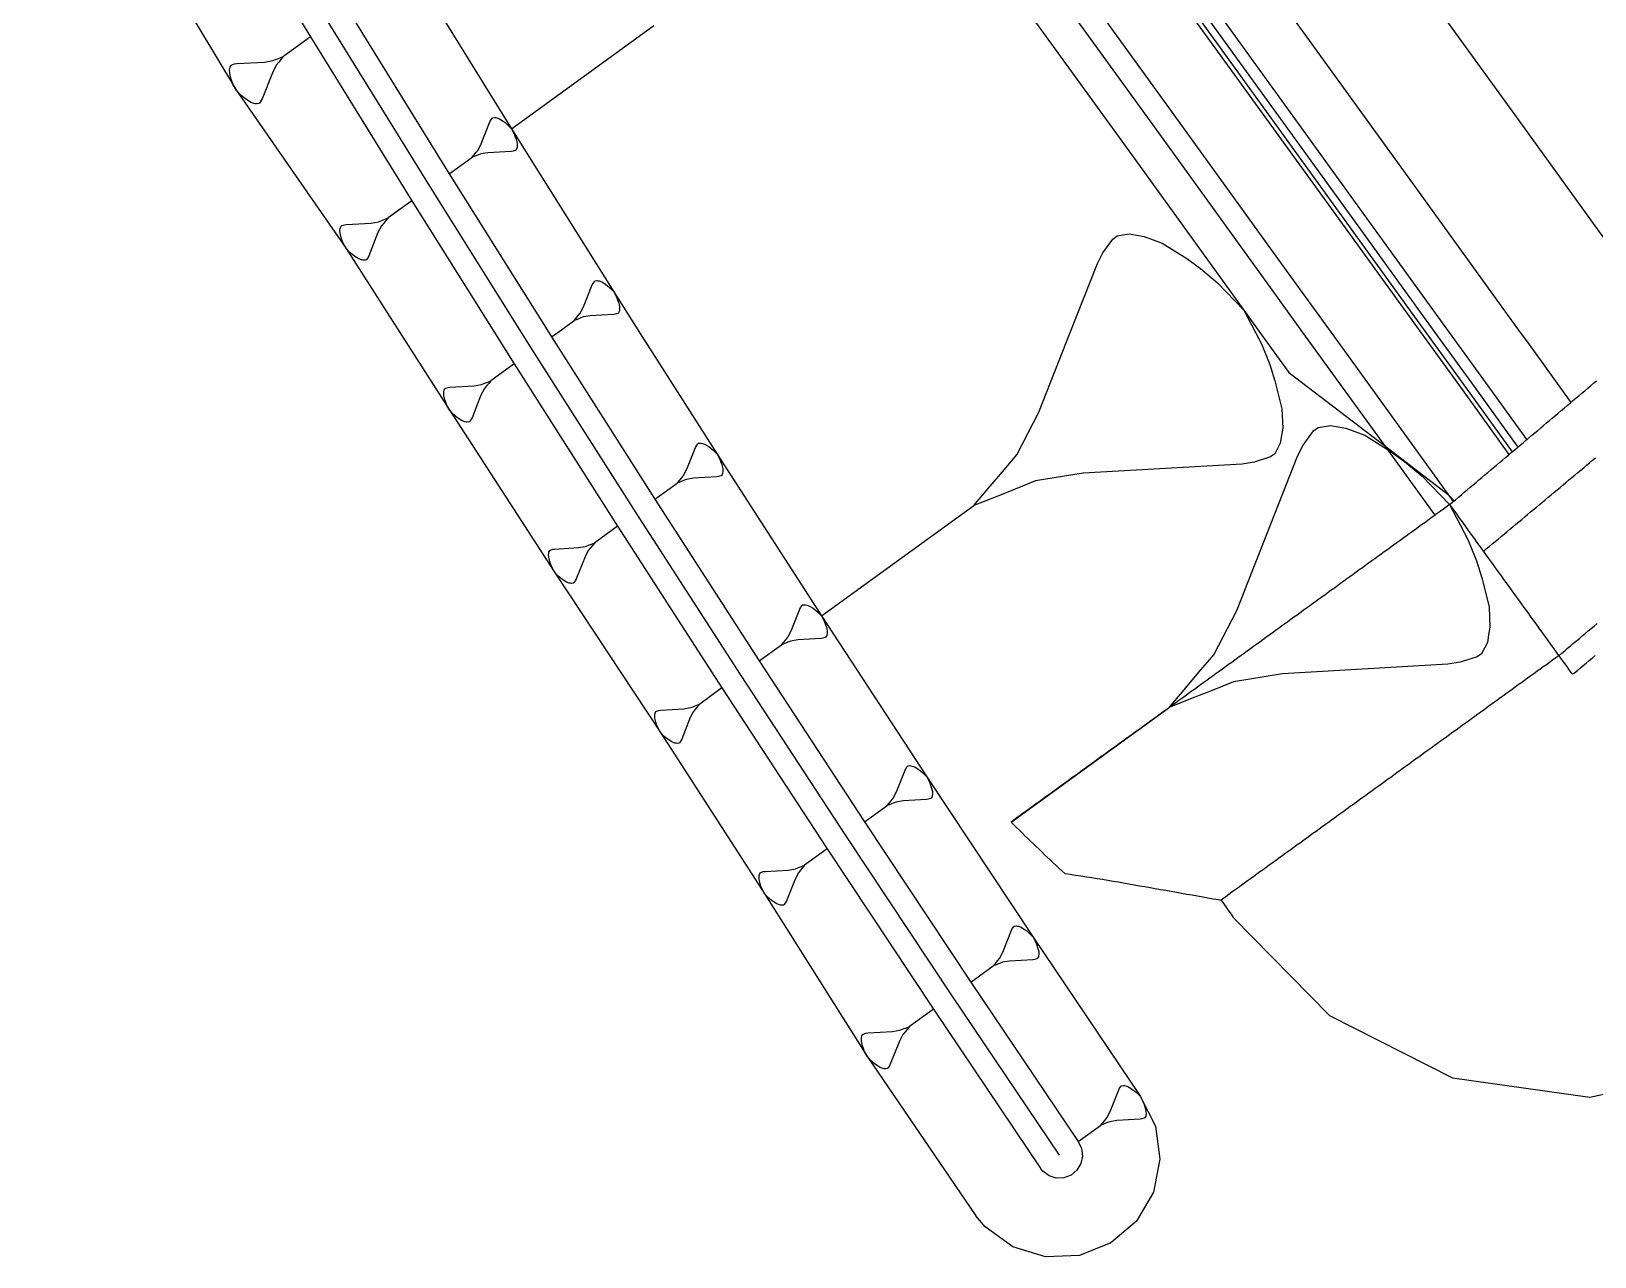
# Model space of a CAD drawing. Extents: x 386702 to 386902, y 803476 to 803737.
# Drawn here: x 386836.26 to 386876.96, y 803475.95 to 803507.83 of the extents above; entities that cross this region are included whole.
import ezdxf

# ---------------------------------------------------------------- set-up
doc = ezdxf.new("R2010")
doc.units = 0
doc.layers.get('0').update_dxf_attribs({"linetype": 'CONTINUOUS'})

msp = doc.modelspace()

# ---------------------------------------------------------------- linework, layer by layer
at = {"color": 7}
for p, q in [((386848.7634, 803505.2997), (386852.4714, 803507.9814)), ((386843.533, 803507.6875), (386842.8365, 803507.1838)), ((386841.4365, 803506.8987), (386841.4619, 803506.9474)), ((386841.4619, 803506.9474), (386841.4818, 803506.9618)), ((386841.4818, 803506.9618), (386841.5559, 803506.985)), ((386841.5559, 803506.985), (386841.6101, 803506.9939)), ((386841.6101, 803506.9939), (386842.3378, 803507.0353)), ((386842.3378, 803507.0353), (386842.5546, 803507.0708)), ((386842.6409, 803506.9515), (386842.5393, 803506.7567)), ((386842.5546, 803507.0708), (386842.6485, 803507.1085)), ((386842.7061, 803507.0289), (386842.6409, 803506.9515)), ((386842.6485, 803507.1085), (386842.7425, 803507.1462)), ((386842.7713, 803507.1064), (386842.7061, 803507.0289)), ((386842.7425, 803507.1462), (386842.8365, 803507.1838)), ((386842.8365, 803507.1838), (386842.7713, 803507.1064)), ((386841.4255, 803506.8301), (386841.431, 803506.8644)), ((386841.4288, 803506.7416), (386841.4255, 803506.8301)), ((386841.461, 803506.6133), (386841.4288, 803506.7416)), ((386841.431, 803506.8644), (386841.4365, 803506.8987)), ((386841.4843, 803506.5392), (386841.461, 803506.6133)), ((386841.5219, 803506.4453), (386841.4843, 803506.5392)), ((386842.5393, 803506.7567), (386842.2721, 803506.0785)), ((386841.6028, 803506.2916), (386841.5219, 803506.4453)), ((386841.7234, 803506.1667), (386841.6028, 803506.2916)), ((386841.8009, 803506.1015), (386841.7234, 803506.1667)), ((386841.8639, 803506.0562), (386841.8009, 803506.1015)), ((386841.9757, 803505.9854), (386841.8639, 803506.0562)), ((386842.0587, 803505.9545), (386841.9757, 803505.9854)), ((386842.093, 803505.949), (386842.0587, 803505.9545)), ((386842.1273, 803505.9435), (386842.093, 803505.949)), ((386842.1814, 803505.9524), (386842.1273, 803505.9435)), ((386842.2013, 803505.9668), (386842.1814, 803505.9524)), ((386842.2467, 803506.0299), (386842.2013, 803505.9668)), ((386842.2721, 803506.0785), (386842.2467, 803506.0299)), ((386847.9771, 803504.9091), (386848.2014, 803505.4785)), ((386848.2014, 803505.4785), (386848.2228, 803505.5194)), ((386848.2228, 803505.5194), (386848.2608, 803505.5723)), ((386848.2608, 803505.5723), (386848.2775, 803505.5844)), ((386848.2775, 803505.5844), (386848.323, 803505.5919)), ((386848.323, 803505.5919), (386848.3518, 803505.5873)), ((386848.3518, 803505.5873), (386848.3806, 803505.5826)), ((386848.3806, 803505.5826), (386848.4502, 803505.5567)), ((386848.4502, 803505.5567), (386848.5441, 803505.4973)), ((386848.5441, 803505.4973), (386848.597, 803505.4593)), ((386848.597, 803505.4593), (386848.6621, 803505.4045)), ((386848.6621, 803505.4045), (386848.7634, 803505.2997)), ((386847.8918, 803504.7456), (386847.9771, 803504.9091)), ((386848.7634, 803505.2997), (386848.8312, 803505.1706)), ((386848.8312, 803505.1706), (386848.8629, 803505.0917)), ((386848.8629, 803505.0917), (386848.8824, 803505.0295)), ((386848.8824, 803505.0295), (386848.9094, 803504.9218)), ((386848.9094, 803504.9218), (386848.9122, 803504.8475)), ((386847.1428, 803504.1276), (386847.7275, 803504.5505)), ((386847.7275, 803504.5505), (386847.7823, 803504.6156)), ((386847.8064, 803504.5821), (386847.7275, 803504.5505)), ((386847.7823, 803504.6156), (386847.837, 803504.6806)), ((386847.8853, 803504.6138), (386847.8064, 803504.5821)), ((386847.837, 803504.6806), (386847.8918, 803504.7456)), ((386847.9643, 803504.6454), (386847.8853, 803504.6138)), ((386848.1462, 803504.6752), (386847.9643, 803504.6454)), ((386848.7572, 803504.71), (386848.1462, 803504.6752)), ((386848.8027, 803504.7174), (386848.7572, 803504.71)), ((386848.8649, 803504.737), (386848.8027, 803504.7174)), ((386848.8817, 803504.7491), (386848.8649, 803504.737)), ((386848.903, 803504.7899), (386848.8817, 803504.7491)), ((386848.9076, 803504.8187), (386848.903, 803504.7899)), ((386848.9122, 803504.8475), (386848.9076, 803504.8187)), ((386846.1704, 803503.4244), (386845.5519, 803502.977)), ((386845.1089, 803502.8451), (386845.3014, 803502.8767)), ((386845.3014, 803502.8767), (386845.3849, 803502.9101)), ((386845.3849, 803502.9101), (386845.4684, 803502.9436)), ((386845.4939, 803502.9082), (386845.436, 803502.8394)), ((386845.4684, 803502.9436), (386845.5519, 803502.977)), ((386845.5519, 803502.977), (386845.4939, 803502.9082)), ((386844.2986, 803502.6629), (386844.3035, 803502.6933)), ((386844.3016, 803502.5843), (386844.2986, 803502.6629)), ((386844.3302, 803502.4704), (386844.3016, 803502.5843)), ((386844.3035, 803502.6933), (386844.3084, 803502.7238)), ((386844.3084, 803502.7238), (386844.331, 803502.767)), ((386844.3509, 803502.4046), (386844.3302, 803502.4704)), ((386844.331, 803502.767), (386844.3487, 803502.7798)), ((386844.3487, 803502.7798), (386844.4145, 803502.8005)), ((386844.4145, 803502.8005), (386844.4626, 803502.8084)), ((386844.4626, 803502.8084), (386845.1089, 803502.8451)), ((386845.2879, 803502.5977), (386845.0505, 803501.9954)), ((386845.3781, 803502.7706), (386845.2879, 803502.5977)), ((386845.436, 803502.8394), (386845.3781, 803502.7706)), ((386864.4196, 803502.4281), (386864.533, 803502.5101)), ((386864.533, 803502.5101), (386864.8418, 803502.5607)), ((386864.8418, 803502.5607), (386865.0372, 803502.5293)), ((386865.0372, 803502.5293), (386865.2326, 803502.498)), ((386865.2326, 803502.498), (386865.7054, 803502.3218)), ((386844.3843, 803502.3211), (386844.3509, 803502.4046)), ((386844.4561, 803502.1846), (386844.3843, 803502.3211)), ((386844.5633, 803502.0737), (386844.4561, 803502.1846)), ((386844.6321, 803502.0157), (386844.5633, 803502.0737)), ((386864.0167, 803501.7913), (386864.1615, 803502.0687)), ((386864.1615, 803502.0687), (386864.4196, 803502.4281)), ((386865.7054, 803502.3218), (386866.3421, 803501.9189)), ((386844.6881, 803501.9755), (386844.6321, 803502.0157)), ((386844.7873, 803501.9127), (386844.6881, 803501.9755)), ((386844.861, 803501.8852), (386844.7873, 803501.9127)), ((386844.8915, 803501.8804), (386844.861, 803501.8852)), ((386844.9219, 803501.8755), (386844.8915, 803501.8804)), ((386844.9701, 803501.8834), (386844.9219, 803501.8755)), ((386844.9877, 803501.8961), (386844.9701, 803501.8834)), ((386845.028, 803501.9522), (386844.9877, 803501.8961)), ((386845.0505, 803501.9954), (386845.028, 803501.9522)), ((386863.3109, 803500), (386864.0167, 803501.7913)), ((386866.3421, 803501.9189), (386866.7015, 803501.6607)), ((386866.7015, 803501.6607), (386867.1429, 803501.2892)), ((386850.8649, 803501.2342), (386850.8862, 803501.2751)), ((386850.8862, 803501.2751), (386850.9243, 803501.328)), ((386850.9243, 803501.328), (386850.941, 803501.3401)), ((386850.941, 803501.3401), (386850.9865, 803501.3476)), ((386850.9865, 803501.3476), (386851.0153, 803501.3429)), ((386851.0153, 803501.3429), (386851.044, 803501.3383)), ((386851.044, 803501.3383), (386851.1137, 803501.3124)), ((386851.1137, 803501.3124), (386851.2075, 803501.253)), ((386851.2075, 803501.253), (386851.2605, 803501.2149)), ((386867.1429, 803501.2892), (386867.8303, 803500.5775)), ((386850.6405, 803500.6648), (386850.8649, 803501.2342)), ((386851.2605, 803501.2149), (386851.3255, 803501.1602)), ((386851.3255, 803501.1602), (386851.4268, 803501.0553)), ((386851.4268, 803501.0553), (386851.4947, 803500.9263)), ((386851.4947, 803500.9263), (386851.5263, 803500.8474)), ((386851.5263, 803500.8474), (386851.5459, 803500.7852)), ((386850.4457, 803500.3712), (386850.5005, 803500.4363)), ((386850.5005, 803500.4363), (386850.5552, 803500.5013)), ((386850.5552, 803500.5013), (386850.6405, 803500.6648)), ((386850.8097, 803500.4309), (386850.6277, 803500.4011)), ((386851.4207, 803500.4657), (386850.8097, 803500.4309)), ((386851.4662, 803500.4731), (386851.4207, 803500.4657)), ((386851.5284, 803500.4927), (386851.4662, 803500.4731)), ((386851.5451, 803500.5047), (386851.5284, 803500.4927)), ((386851.5664, 803500.5456), (386851.5451, 803500.5047)), ((386851.5459, 803500.7852), (386851.5729, 803500.6775)), ((386851.5711, 803500.5744), (386851.5664, 803500.5456)), ((386851.5757, 803500.6032), (386851.5711, 803500.5744)), ((386851.5729, 803500.6775), (386851.5757, 803500.6032)), ((386867.8303, 803500.5775), (386868.1341, 803500)), ((386849.9676, 803500), (386850.391, 803500.3062)), ((386850.391, 803500.3062), (386850.4457, 803500.3712)), ((386850.4699, 803500.3378), (386850.391, 803500.3062)), ((386850.5488, 803500.3694), (386850.4699, 803500.3378)), ((386850.6277, 803500.4011), (386850.5488, 803500.3694)), ((386849.8062, 803499.8833), (386849.9676, 803500)), ((386862.4941, 803497.9271), (386863.3109, 803500)), ((386868.1341, 803500), (386868.291, 803499.7018)), ((386868.291, 803499.7018), (386868.5056, 803499.1662)), ((386848.8339, 803499.1801), (386848.228, 803498.7419)), ((386868.5056, 803499.1662), (386868.6382, 803498.7441)), ((386847.0006, 803498.4342), (386847.0054, 803498.464)), ((386847.0035, 803498.3572), (386847.0006, 803498.4342)), ((386847.0054, 803498.464), (386847.0102, 803498.4939)), ((386847.0102, 803498.4939), (386847.0323, 803498.5362)), ((386847.0323, 803498.5362), (386847.0496, 803498.5487)), ((386847.0496, 803498.5487), (386847.114, 803498.569)), ((386847.114, 803498.569), (386847.1612, 803498.5767)), ((386847.1612, 803498.5767), (386847.7942, 803498.6127)), ((386847.7942, 803498.6127), (386847.9828, 803498.6436)), ((386848.0579, 803498.5398), (386847.9695, 803498.3704)), ((386847.9828, 803498.6436), (386848.0645, 803498.6764)), ((386848.1146, 803498.6071), (386848.0579, 803498.5398)), ((386848.0645, 803498.6764), (386848.1463, 803498.7091)), ((386848.1713, 803498.6745), (386848.1146, 803498.6071)), ((386848.1463, 803498.7091), (386848.228, 803498.7419)), ((386848.228, 803498.7419), (386848.1713, 803498.6745)), ((386868.6382, 803498.7441), (386868.8215, 803498.0131)), ((386847.0315, 803498.2456), (386847.0035, 803498.3572)), ((386847.0517, 803498.1812), (386847.0315, 803498.2456)), ((386847.0845, 803498.0994), (386847.0517, 803498.1812)), ((386847.1548, 803497.9658), (386847.0845, 803498.0994)), ((386847.9695, 803498.3704), (386847.737, 803497.7804)), ((386868.8215, 803498.0131), (386868.8407, 803497.509)), ((386847.2598, 803497.8571), (386847.1548, 803497.9658)), ((386847.3271, 803497.8004), (386847.2598, 803497.8571)), ((386847.382, 803497.761), (386847.3271, 803497.8004)), ((386847.4792, 803497.6995), (386847.382, 803497.761)), ((386847.5514, 803497.6726), (386847.4792, 803497.6995)), ((386847.5812, 803497.6678), (386847.5514, 803497.6726)), ((386847.6111, 803497.663), (386847.5812, 803497.6678)), ((386847.6582, 803497.6707), (386847.6111, 803497.663)), ((386847.6755, 803497.6832), (386847.6582, 803497.6707)), ((386847.7149, 803497.7381), (386847.6755, 803497.6832)), ((386847.737, 803497.7804), (386847.7149, 803497.7381)), ((386861.915, 803496.8175), (386862.4941, 803497.9271)), ((386868.8093, 803497.3136), (386868.7779, 803497.1182)), ((386868.8407, 803497.509), (386868.8093, 803497.3136)), ((386869.3755, 803497.0656), (386869.6435, 803497.4388)), ((386869.6435, 803497.4388), (386869.7611, 803497.5239)), ((386869.7611, 803497.5239), (386870.0817, 803497.5765)), ((386870.0817, 803497.5765), (386870.2845, 803497.5439)), ((386870.2845, 803497.5439), (386870.4873, 803497.5114)), ((386870.4873, 803497.5114), (386870.9781, 803497.3286)), ((386870.9781, 803497.3286), (386871.6392, 803496.9105)), ((386853.33, 803496.4393), (386853.5544, 803497.0087)), ((386853.5544, 803497.0087), (386853.5757, 803497.0496)), ((386853.5757, 803497.0496), (386853.6138, 803497.1025)), ((386853.6138, 803497.1025), (386853.6305, 803497.1146)), ((386853.6305, 803497.1146), (386853.676, 803497.1221)), ((386853.676, 803497.1221), (386853.7048, 803497.1174)), ((386853.7048, 803497.1174), (386853.7335, 803497.1128)), ((386853.7335, 803497.1128), (386853.8032, 803497.0869)), ((386853.8032, 803497.0869), (386853.897, 803497.0275)), ((386853.897, 803497.0275), (386853.95, 803496.9895)), ((386853.95, 803496.9895), (386854.015, 803496.9347)), ((386854.015, 803496.9347), (386854.1163, 803496.8298)), ((386854.1163, 803496.8298), (386854.1842, 803496.7008)), ((386861.5435, 803496.3761), (386861.915, 803496.8175)), ((386867.6454, 803492.7662), (386869.2253, 803496.7777)), ((386868.6332, 803496.8408), (386868.5198, 803496.7588)), ((386868.7779, 803497.1182), (386868.6332, 803496.8408)), ((386869.2253, 803496.7777), (386869.3755, 803497.0656)), ((386871.6392, 803496.9105), (386872.0123, 803496.6426)), ((386853.2447, 803496.2758), (386853.33, 803496.4393)), ((386854.1842, 803496.7008), (386854.2158, 803496.6219)), ((386854.2158, 803496.6219), (386854.2354, 803496.5597)), ((386854.2354, 803496.5597), (386854.2624, 803496.452)), ((386854.2652, 803496.3777), (386854.2606, 803496.3489)), ((386854.2624, 803496.452), (386854.2652, 803496.3777)), ((386861.1719, 803495.9347), (386861.5435, 803496.3761)), ((386867.7888, 803496.5755), (386863.6421, 803496.3396)), ((386868.0976, 803496.6262), (386867.7888, 803496.5755)), ((386868.5198, 803496.7588), (386868.0976, 803496.6262)), ((386872.0123, 803496.6426), (386872.4705, 803496.257)), ((386852.4957, 803495.6578), (386853.0805, 803496.0807)), ((386853.0805, 803496.0807), (386853.1352, 803496.1457)), ((386853.1594, 803496.1123), (386853.0805, 803496.0807)), ((386853.1352, 803496.1457), (386853.19, 803496.2108)), ((386853.2383, 803496.144), (386853.1594, 803496.1123)), ((386853.19, 803496.2108), (386853.2447, 803496.2758)), ((386853.3172, 803496.1756), (386853.2383, 803496.144)), ((386853.4992, 803496.2054), (386853.3172, 803496.1756)), ((386854.1102, 803496.2402), (386853.4992, 803496.2054)), ((386854.1557, 803496.2476), (386854.1102, 803496.2402)), ((386854.2179, 803496.2672), (386854.1557, 803496.2476)), ((386854.2346, 803496.2793), (386854.2179, 803496.2672)), ((386854.2559, 803496.3201), (386854.2346, 803496.2793)), ((386854.2606, 803496.3489), (386854.2559, 803496.3201)), ((386862.407, 803496.1372), (386861.8715, 803495.9225)), ((386863.6421, 803496.3396), (386862.407, 803496.1372)), ((386872.4705, 803496.257), (386873.1842, 803495.5183)), ((386860.8004, 803495.4933), (386861.1719, 803495.9347)), ((386861.3359, 803495.7079), (386860.8004, 803495.4933)), ((386861.8715, 803495.9225), (386861.3359, 803495.7079)), ((386856.8319, 803492.6232), (386860.8004, 803495.4933)), ((386873.1842, 803495.5183), (386873.6625, 803494.6094)), ((386851.5234, 803494.9546), (386850.9302, 803494.5256)), ((386849.7379, 803494.2827), (386849.7595, 803494.3242)), ((386849.7595, 803494.3242), (386849.7765, 803494.3365)), ((386849.7765, 803494.3365), (386849.8396, 803494.3563)), ((386849.8396, 803494.3563), (386849.8857, 803494.3638)), ((386849.8857, 803494.3638), (386850.5055, 803494.3991)), ((386850.5055, 803494.3991), (386850.6901, 803494.4294)), ((386850.7636, 803494.3277), (386850.6771, 803494.1618)), ((386850.6901, 803494.4294), (386850.7701, 803494.4614)), ((386850.8192, 803494.3937), (386850.7636, 803494.3277)), ((386850.7701, 803494.4614), (386850.8502, 803494.4935)), ((386850.8747, 803494.4596), (386850.8192, 803494.3937)), ((386850.8502, 803494.4935), (386850.9302, 803494.5256)), ((386850.9302, 803494.5256), (386850.8747, 803494.4596)), ((386873.6625, 803494.6094), (386873.8854, 803494.0535)), ((386849.7285, 803494.2243), (386849.7332, 803494.2535)), ((386849.7314, 803494.149), (386849.7285, 803494.2243)), ((386849.7588, 803494.0397), (386849.7314, 803494.149)), ((386849.7332, 803494.2535), (386849.7379, 803494.2827)), ((386849.7786, 803493.9766), (386849.7588, 803494.0397)), ((386849.8107, 803493.8966), (386849.7786, 803493.9766)), ((386850.6771, 803494.1618), (386850.4495, 803493.5843)), ((386873.8854, 803494.0535), (386874.0231, 803493.6153)), ((386849.8795, 803493.7657), (386849.8107, 803493.8966)), ((386849.9822, 803493.6593), (386849.8795, 803493.7657)), ((386850.0482, 803493.6038), (386849.9822, 803493.6593)), ((386850.1019, 803493.5652), (386850.0482, 803493.6038)), ((386850.1971, 803493.505), (386850.1019, 803493.5652)), ((386850.4279, 803493.5428), (386850.3893, 803493.4891)), ((386850.4495, 803493.5843), (386850.4279, 803493.5428)), ((386874.0231, 803493.6153), (386874.2134, 803492.8566)), ((386850.2678, 803493.4787), (386850.1971, 803493.505)), ((386850.297, 803493.474), (386850.2678, 803493.4787)), ((386850.3262, 803493.4693), (386850.297, 803493.474)), ((386850.3723, 803493.4768), (386850.3262, 803493.4693)), ((386850.3893, 803493.4891), (386850.3723, 803493.4768)), ((386856.0456, 803492.2327), (386856.2699, 803492.802)), ((386856.2699, 803492.802), (386856.2913, 803492.8429)), ((386856.2913, 803492.8429), (386856.3293, 803492.8959)), ((386856.3293, 803492.8959), (386856.346, 803492.908)), ((386856.346, 803492.908), (386856.3915, 803492.9154)), ((386856.3915, 803492.9154), (386856.4203, 803492.9108)), ((386856.4203, 803492.9108), (386856.4491, 803492.9062)), ((386856.4491, 803492.9062), (386856.5187, 803492.8802)), ((386856.5187, 803492.8802), (386856.6126, 803492.8208)), ((386856.6126, 803492.8208), (386856.6655, 803492.7828)), ((386856.6655, 803492.7828), (386856.7306, 803492.7281)), ((386856.7306, 803492.7281), (386856.8319, 803492.6232)), ((386867.0445, 803491.6143), (386867.6454, 803492.7662)), ((386874.2134, 803492.8566), (386874.2335, 803492.3332)), ((386856.8319, 803492.6232), (386856.8997, 803492.4942)), ((386856.8997, 803492.4942), (386856.9314, 803492.4152)), ((386856.9314, 803492.4152), (386856.9509, 803492.353)), ((386856.9509, 803492.353), (386856.9779, 803492.2453)), ((386874.2335, 803492.3332), (386874.201, 803492.1304)), ((386855.796, 803491.874), (386855.8508, 803491.9391)), ((386855.8749, 803491.9057), (386855.796, 803491.874)), ((386855.8508, 803491.9391), (386855.9055, 803492.0041)), ((386855.9538, 803491.9373), (386855.8749, 803491.9057)), ((386855.9055, 803492.0041), (386855.9603, 803492.0692)), ((386856.0328, 803491.9689), (386855.9538, 803491.9373)), ((386855.9603, 803492.0692), (386856.0456, 803492.2327)), ((386856.2147, 803491.9988), (386856.0328, 803491.9689)), ((386856.8257, 803492.0335), (386856.2147, 803491.9988)), ((386856.8712, 803492.041), (386856.8257, 803492.0335)), ((386856.9334, 803492.0605), (386856.8712, 803492.041)), ((386856.9502, 803492.0726), (386856.9334, 803492.0605)), ((386856.9715, 803492.1135), (386856.9502, 803492.0726)), ((386856.9761, 803492.1423), (386856.9715, 803492.1135)), ((386856.9807, 803492.171), (386856.9761, 803492.1423)), ((386856.9779, 803492.2453), (386856.9807, 803492.171)), ((386874.1684, 803491.9276), (386874.0182, 803491.6396)), ((386874.201, 803492.1304), (386874.1684, 803491.9276)), ((386855.2113, 803491.4511), (386855.796, 803491.874)), ((386866.6589, 803491.1561), (386867.0445, 803491.6143)), ((386873.9005, 803491.5545), (386873.4623, 803491.4167)), ((386874.0182, 803491.6396), (386873.9005, 803491.5545)), ((386866.2733, 803490.6978), (386866.6589, 803491.1561)), ((386868.8374, 803491.1186), (386867.5553, 803490.9082)), ((386873.1418, 803491.3641), (386868.8374, 803491.1186)), ((386873.4623, 803491.4167), (386873.1418, 803491.3641)), ((386854.2389, 803490.7479), (386853.6622, 803490.3308)), ((386865.8877, 803490.2396), (386866.2733, 803490.6978)), ((386866.9995, 803490.6853), (386866.4436, 803490.4625)), ((386867.5553, 803490.9082), (386866.9995, 803490.6853)), ((386853.4287, 803490.2373), (386853.5065, 803490.2685)), ((386853.5065, 803490.2685), (386853.5844, 803490.2996)), ((386853.6082, 803490.2667), (386853.5542, 803490.2025)), ((386853.5844, 803490.2996), (386853.6622, 803490.3308)), ((386853.6622, 803490.3308), (386853.6082, 803490.2667)), ((386866.4436, 803490.4625), (386865.8877, 803490.2396)), ((386852.4938, 803490.0379), (386852.4983, 803490.0663)), ((386852.4966, 803489.9647), (386852.4938, 803490.0379)), ((386852.5232, 803489.8584), (386852.4966, 803489.9647)), ((386852.4983, 803490.0663), (386852.5029, 803490.0947)), ((386852.5029, 803490.0947), (386852.5239, 803490.135)), ((386852.5425, 803489.7971), (386852.5232, 803489.8584)), ((386852.5239, 803490.135), (386852.5404, 803490.1469)), ((386852.5404, 803490.1469), (386852.6018, 803490.1662)), ((386852.6018, 803490.1662), (386852.6466, 803490.1736)), ((386852.6466, 803490.1736), (386853.2492, 803490.2078)), ((386853.4161, 803489.9772), (386853.1948, 803489.4156)), ((386853.2492, 803490.2078), (386853.4287, 803490.2373)), ((386853.5002, 803490.1384), (386853.4161, 803489.9772)), ((386853.5542, 803490.2025), (386853.5002, 803490.1384)), ((386861.7687, 803487.2596), (386865.8877, 803490.2396)), ((386852.5737, 803489.7193), (386852.5425, 803489.7971)), ((386852.6406, 803489.592), (386852.5737, 803489.7193)), ((386852.7405, 803489.4886), (386852.6406, 803489.592)), ((386852.8046, 803489.4346), (386852.7405, 803489.4886)), ((386852.8569, 803489.3971), (386852.8046, 803489.4346)), ((386852.9494, 803489.3385), (386852.8569, 803489.3971)), ((386853.0181, 803489.3129), (386852.9494, 803489.3385)), ((386853.0465, 803489.3084), (386853.0181, 803489.3129)), ((386853.0749, 803489.3038), (386853.0465, 803489.3084)), ((386853.1198, 803489.3111), (386853.0749, 803489.3038)), ((386853.1362, 803489.3231), (386853.1198, 803489.3111)), ((386853.1738, 803489.3753), (386853.1362, 803489.3231)), ((386853.1948, 803489.4156), (386853.1738, 803489.3753)), ((386859.0115, 803488.6142), (386859.0328, 803488.6551)), ((386859.0328, 803488.6551), (386859.0709, 803488.7081)), ((386859.0709, 803488.7081), (386859.0876, 803488.7201)), ((386859.0876, 803488.7201), (386859.1331, 803488.7276)), ((386859.1331, 803488.7276), (386859.1619, 803488.723)), ((386859.1619, 803488.723), (386859.1907, 803488.7183)), ((386859.1907, 803488.7183), (386859.2603, 803488.6924)), ((386859.2603, 803488.6924), (386859.3542, 803488.633)), ((386859.3542, 803488.633), (386859.4071, 803488.595)), ((386858.7872, 803488.0448), (386859.0115, 803488.6142)), ((386859.4071, 803488.595), (386859.4722, 803488.5402)), ((386859.4722, 803488.5402), (386859.5734, 803488.4354)), ((386859.5734, 803488.4354), (386859.6413, 803488.3063)), ((386859.6413, 803488.3063), (386859.6729, 803488.2274)), ((386859.6729, 803488.2274), (386859.6925, 803488.1652)), ((386858.5923, 803487.7513), (386858.6471, 803487.8163)), ((386858.6471, 803487.8163), (386858.7018, 803487.8813)), ((386858.7018, 803487.8813), (386858.7872, 803488.0448)), ((386858.9563, 803487.8109), (386858.7743, 803487.7811)), ((386859.5673, 803487.8457), (386858.9563, 803487.8109)), ((386859.6128, 803487.8532), (386859.5673, 803487.8457)), ((386859.675, 803487.8727), (386859.6128, 803487.8532)), ((386859.6917, 803487.8848), (386859.675, 803487.8727)), ((386859.7131, 803487.9257), (386859.6917, 803487.8848)), ((386859.6925, 803488.1652), (386859.7195, 803488.0575)), ((386859.7177, 803487.9544), (386859.7131, 803487.9257)), ((386859.7223, 803487.9832), (386859.7177, 803487.9544)), ((386859.7195, 803488.0575), (386859.7223, 803487.9832)), ((386857.9529, 803487.2633), (386858.5376, 803487.6862)), ((386858.5376, 803487.6862), (386858.5923, 803487.7513)), ((386858.6165, 803487.7179), (386858.5376, 803487.6862)), ((386858.6954, 803487.7495), (386858.6165, 803487.7179)), ((386858.7743, 803487.7811), (386858.6954, 803487.7495)), ((386856.9805, 803486.5601), (386856.3951, 803486.1367)), ((386855.209, 803485.8394), (386855.2137, 803485.8682)), ((386855.2119, 803485.765), (386855.209, 803485.8394)), ((386855.2137, 803485.8682), (386855.2183, 803485.897)), ((386855.2183, 803485.897), (386855.2396, 803485.938)), ((386855.2396, 803485.938), (386855.2564, 803485.95)), ((386855.2564, 803485.95), (386855.3186, 803485.9696)), ((386855.3186, 803485.9696), (386855.3642, 803485.9771)), ((386855.3642, 803485.9771), (386855.9759, 803486.0119)), ((386856.1452, 803485.7777), (386855.9206, 803485.2077)), ((386855.9759, 803486.0119), (386856.1581, 803486.0417)), ((386856.2307, 803485.9414), (386856.1452, 803485.7777)), ((386856.1581, 803486.0417), (386856.2371, 803486.0734)), ((386856.2855, 803486.0065), (386856.2307, 803485.9414)), ((386856.2371, 803486.0734), (386856.3161, 803486.1051)), ((386856.3403, 803486.0716), (386856.2855, 803486.0065)), ((386856.3161, 803486.1051), (386856.3951, 803486.1367)), ((386856.3951, 803486.1367), (386856.3403, 803486.0716)), ((386855.2389, 803485.6572), (386855.2119, 803485.765)), ((386855.2585, 803485.5949), (386855.2389, 803485.6572)), ((386855.2901, 803485.5159), (386855.2585, 803485.5949)), ((386855.3581, 803485.3867), (386855.2901, 803485.5159)), ((386855.4595, 803485.2818), (386855.3581, 803485.3867)), ((386855.5246, 803485.2269), (386855.4595, 803485.2818)), ((386855.5776, 803485.1889), (386855.5246, 803485.2269)), ((386855.6715, 803485.1294), (386855.5776, 803485.1889)), ((386855.7413, 803485.1034), (386855.6715, 803485.1294)), ((386855.7701, 803485.0988), (386855.7413, 803485.1034)), ((386855.7989, 803485.0942), (386855.7701, 803485.0988)), ((386855.8445, 803485.1017), (386855.7989, 803485.0942)), ((386855.8612, 803485.1137), (386855.8445, 803485.1017)), ((386855.8993, 803485.1668), (386855.8612, 803485.1137)), ((386855.9206, 803485.2077), (386855.8993, 803485.1668)), ((386861.8552, 803484.5512), (386861.9007, 803484.5586)), ((386861.9007, 803484.5586), (386861.9295, 803484.554)), ((386861.9295, 803484.554), (386861.9583, 803484.5494)), ((386861.5548, 803483.8759), (386861.7791, 803484.4452)), ((386861.7791, 803484.4452), (386861.8005, 803484.4861)), ((386861.8005, 803484.4861), (386861.8385, 803484.5391)), ((386861.8385, 803484.5391), (386861.8552, 803484.5512)), ((386861.9583, 803484.5494), (386862.028, 803484.5234)), ((386862.028, 803484.5234), (386862.1218, 803484.464)), ((386862.1218, 803484.464), (386862.1748, 803484.426)), ((386862.1748, 803484.426), (386862.2398, 803484.3713)), ((386862.2398, 803484.3713), (386862.3411, 803484.2664)), ((386862.3411, 803484.2664), (386862.409, 803484.1374)), ((386861.4695, 803483.7124), (386861.5548, 803483.8759)), ((386862.409, 803484.1374), (386862.4406, 803484.0584)), ((386862.4406, 803484.0584), (386862.4601, 803483.9962)), ((386862.4807, 803483.7567), (386862.4594, 803483.7158)), ((386862.4601, 803483.9962), (386862.4871, 803483.8885)), ((386862.4853, 803483.7855), (386862.4807, 803483.7567)), ((386862.49, 803483.8142), (386862.4853, 803483.7855)), ((386862.4871, 803483.8885), (386862.49, 803483.8142)), ((386860.7205, 803483.0943), (386861.3052, 803483.5172)), ((386861.3052, 803483.5172), (386861.36, 803483.5823)), ((386861.3841, 803483.5489), (386861.3052, 803483.5172)), ((386861.36, 803483.5823), (386861.4147, 803483.6473)), ((386861.4631, 803483.5805), (386861.3841, 803483.5489)), ((386861.4147, 803483.6473), (386861.4695, 803483.7124)), ((386861.542, 803483.6121), (386861.4631, 803483.5805)), ((386861.724, 803483.642), (386861.542, 803483.6121)), ((386862.335, 803483.6767), (386861.724, 803483.642)), ((386862.3805, 803483.6842), (386862.335, 803483.6767)), ((386862.4427, 803483.7037), (386862.3805, 803483.6842)), ((386862.4594, 803483.7158), (386862.4427, 803483.7037)), ((386859.7481, 803482.3911), (386859.1279, 803481.9426)), ((386857.8811, 803481.6886), (386857.9038, 803481.732)), ((386857.9038, 803481.732), (386857.9215, 803481.7448)), ((386857.9215, 803481.7448), (386857.9875, 803481.7655)), ((386857.9875, 803481.7655), (386858.0357, 803481.7734)), ((386858.0357, 803481.7734), (386858.6838, 803481.8103)), ((386858.6838, 803481.8103), (386858.8768, 803481.8419)), ((386858.9537, 803481.7356), (386858.8632, 803481.5622)), ((386858.8768, 803481.8419), (386858.9605, 803481.8755)), ((386859.0118, 803481.8046), (386858.9537, 803481.7356)), ((386858.9605, 803481.8755), (386859.0442, 803481.909)), ((386859.0698, 803481.8736), (386859.0118, 803481.8046)), ((386859.0442, 803481.909), (386859.1279, 803481.9426)), ((386859.1279, 803481.9426), (386859.0698, 803481.8736)), ((386857.8713, 803481.6275), (386857.8762, 803481.6581)), ((386857.8743, 803481.5488), (386857.8713, 803481.6275)), ((386857.903, 803481.4345), (386857.8743, 803481.5488)), ((386857.8762, 803481.6581), (386857.8811, 803481.6886)), ((386857.9237, 803481.3685), (386857.903, 803481.4345)), ((386857.9572, 803481.2848), (386857.9237, 803481.3685)), ((386858.8632, 803481.5622), (386858.6252, 803480.9583)), ((386858.0292, 803481.148), (386857.9572, 803481.2848)), ((386858.1367, 803481.0367), (386858.0292, 803481.148)), ((386858.2056, 803480.9787), (386858.1367, 803481.0367)), ((386858.2618, 803480.9383), (386858.2056, 803480.9787)), ((386858.3613, 803480.8754), (386858.2618, 803480.9383)), ((386858.6026, 803480.9149), (386858.5623, 803480.8588)), ((386858.6252, 803480.9583), (386858.6026, 803480.9149)), ((386858.4352, 803480.8478), (386858.3613, 803480.8754)), ((386858.4658, 803480.8429), (386858.4352, 803480.8478)), ((386858.4963, 803480.838), (386858.4658, 803480.8429)), ((386858.5445, 803480.8459), (386858.4963, 803480.838)), ((386858.5623, 803480.8588), (386858.5445, 803480.8459)), ((386864.3485, 803479.7257), (386864.5728, 803480.2951)), ((386864.5728, 803480.2951), (386864.5942, 803480.336)), ((386864.5942, 803480.336), (386864.6322, 803480.3889)), ((386864.6322, 803480.3889), (386864.6489, 803480.401)), ((386864.6489, 803480.401), (386864.6944, 803480.4085)), ((386864.6944, 803480.4085), (386864.7232, 803480.4038)), ((386864.7232, 803480.4038), (386864.752, 803480.3992)), ((386864.752, 803480.3992), (386864.8216, 803480.3733)), ((386864.8216, 803480.3733), (386864.9155, 803480.3139)), ((386864.9155, 803480.3139), (386864.9684, 803480.2759)), ((386864.9684, 803480.2759), (386865.0335, 803480.2211)), ((386865.0335, 803480.2211), (386865.1348, 803480.1162)), ((386865.1348, 803480.1162), (386865.2026, 803479.9872)), ((386864.2631, 803479.5622), (386864.3485, 803479.7257)), ((386865.2026, 803479.9872), (386865.2342, 803479.9083)), ((386865.2342, 803479.9083), (386865.2538, 803479.8461)), ((386865.2538, 803479.8461), (386865.2808, 803479.7384)), ((386865.2808, 803479.7384), (386865.2836, 803479.6641)), ((386863.5142, 803478.9442), (386864.0989, 803479.3671)), ((386864.0989, 803479.3671), (386864.1537, 803479.4321)), ((386864.1778, 803479.3987), (386864.0989, 803479.3671)), ((386864.1537, 803479.4321), (386864.2084, 803479.4972)), ((386864.2567, 803479.4303), (386864.1778, 803479.3987)), ((386864.2084, 803479.4972), (386864.2631, 803479.5622)), ((386864.3356, 803479.462), (386864.2567, 803479.4303)), ((386864.5176, 803479.4918), (386864.3356, 803479.462)), ((386865.1286, 803479.5266), (386864.5176, 803479.4918)), ((386865.1741, 803479.534), (386865.1286, 803479.5266)), ((386865.2363, 803479.5536), (386865.1741, 803479.534)), ((386865.253, 803479.5656), (386865.2363, 803479.5536)), ((386865.2744, 803479.6065), (386865.253, 803479.5656)), ((386865.279, 803479.6353), (386865.2744, 803479.6065)), ((386865.2836, 803479.6641), (386865.279, 803479.6353))]:
    msp.add_line(p, q, dxfattribs=at)
at = {"color": 7, "linetype": 'CONTINUOUS'}
for points in [[(386806.2977, 803585.6582), (386808.1715, 803580.8428), (386809.9996, 803575.9944), (386811.7823, 803571.113), (386814.1549, 803566.6584), (386814.7417, 803565.5382), (386816.4948, 803562.1801), (386818.8333, 803557.7007), (386818.8835, 803557.6045), (386821.1842, 803553.2303), (386823.5612, 803548.7788), (386825.9642, 803544.3462), (386828.3933, 803539.9323), (386830.8484, 803535.5373), (386833.3295, 803531.1611), (386835.8367, 803526.8038), (386838.37, 803522.4653), (386840.9293, 803518.1456), (386843.5146, 803513.8448), (386846.1259, 803509.5628), (386848.7634, 803505.2997), (386851.4268, 803501.0553), (386852.0985, 803500)], [(386800, 803582.3944), (386800.4386, 803581.4208), (386803.7256, 803577.6275), (386806.9664, 803573.8007), (386810.1617, 803569.941), (386812.5343, 803565.4863), (386813.1211, 803564.3661), (386814.8742, 803561.008), (386817.2127, 803556.5287), (386817.2629, 803556.4325), (386819.5636, 803552.0583), (386821.9406, 803547.6068), (386824.3436, 803543.1741), (386826.7727, 803538.7603), (386829.2278, 803534.3653), (386831.7089, 803529.9891), (386834.2161, 803525.6318), (386836.7494, 803521.2933), (386839.3087, 803516.9736), (386841.894, 803512.6728), (386844.5054, 803508.3908), (386847.1428, 803504.1276), (386849.733, 803500)], [(386849.0262, 803500), (386846.6566, 803503.776), (386844.0192, 803508.0392), (386841.4078, 803512.3212), (386838.8225, 803516.622), (386836.2632, 803520.9417), (386833.73, 803525.2802), (386831.2228, 803529.6375), (386828.7416, 803534.0137), (386826.2865, 803538.4087), (386823.8574, 803542.8225), (386821.4544, 803547.2552), (386819.0775, 803551.7067), (386816.7767, 803556.0808), (386816.7265, 803556.177), (386814.388, 803560.6564), (386812.6349, 803564.0145), (386812.0482, 803565.1347), (386809.6755, 803569.5894), (386806.4803, 803573.4491), (386803.2394, 803577.2759), (386800, 803581.0143)], [(386800.5025, 803575.2965), (386803.8089, 803571.5171), (386806.973, 803567.6348), (386809.3732, 803563.2002), (386809.9833, 803562.0968), (386811.8059, 803558.789), (386814.2055, 803554.3538), (386814.257, 803554.2585), (386816.6158, 803549.9263), (386819.0854, 803545.5419), (386821.5951, 803541.1863), (386823.9759, 803536.7376), (386826.335, 803532.2731), (386828.7937, 803527.8808), (386831.2919, 803523.5169), (386833.8303, 803519.1821), (386836.3917, 803514.864), (386839.0177, 803510.5926), (386841.6028, 803506.2916), (386844.4561, 803502.1846), (386845.8536, 803500)], [(386830.9832, 803566.3552), (386833.8504, 803562.3907), (386836.7805, 803558.3393), (386839.7106, 803554.2878), (386842.6407, 803550.2363), (386845.5708, 803546.1848), (386848.5009, 803542.1333), (386851.431, 803538.0819), (386854.3611, 803534.0304), (386857.2912, 803529.9789), (386860.2213, 803525.9274), (386863.1514, 803521.8759), (386866.0815, 803517.8244), (386869.0116, 803513.773), (386871.9417, 803509.7215), (386874.8718, 803505.67), (386877.8019, 803501.6185), (386878.7958, 803500.2442)], [(386820.9487, 803565.4012), (386823.8788, 803561.3497), (386823.9418, 803561.2627), (386826.8089, 803557.2982), (386829.739, 803553.2468), (386832.6691, 803549.1953), (386835.5992, 803545.1438), (386838.5293, 803541.0923), (386841.4594, 803537.0408), (386844.3895, 803532.9893), (386847.3196, 803528.9379), (386850.2497, 803524.8864), (386853.1798, 803520.8349), (386856.1099, 803516.7834), (386859.04, 803512.7319), (386861.9701, 803508.6804), (386864.9002, 803504.629), (386867.8303, 803500.5775), (386868.248, 803500)], [(386828.3903, 803564.48), (386831.2575, 803560.5155), (386834.1876, 803556.464), (386837.1177, 803552.4125), (386840.0478, 803548.361), (386842.9779, 803544.3096), (386845.908, 803540.2581), (386848.8381, 803536.2066), (386851.7682, 803532.1551), (386854.6983, 803528.1036), (386857.6284, 803524.0521), (386860.5585, 803520.0007), (386863.4886, 803515.9492), (386866.4187, 803511.8977), (386869.3488, 803507.8462), (386872.2789, 803503.7947), (386875.0233, 803500)], [(386826.6887, 803563.2493), (386829.5558, 803559.2848), (386832.4859, 803555.2334), (386835.416, 803551.1819), (386838.3461, 803547.1304), (386841.2762, 803543.0789), (386844.2063, 803539.0274), (386847.1364, 803534.9759), (386850.0665, 803530.9245), (386852.9966, 803526.873), (386855.9267, 803522.8215), (386858.8569, 803518.77), (386861.787, 803514.7185), (386864.7171, 803510.6671), (386867.6472, 803506.6156), (386870.5773, 803502.5641), (386872.4317, 803500)], [(386826.7778, 803563.3138), (386829.645, 803559.3493), (386832.5751, 803555.2978), (386835.5052, 803551.2463), (386838.4353, 803547.1949), (386841.3654, 803543.1434), (386844.2955, 803539.0919), (386847.2256, 803535.0404), (386850.1557, 803530.9889), (386853.0858, 803526.9374), (386856.0159, 803522.886), (386858.946, 803518.8345), (386861.8761, 803514.783), (386864.8062, 803510.7315), (386867.7363, 803506.68), (386870.6664, 803502.6286), (386872.5674, 803500)], [(386845.8536, 803500), (386847.1548, 803497.9658), (386849.8795, 803493.7657), (386852.6406, 803489.592), (386855.3581, 803485.3867), (386858.0292, 803481.148), (386860.8472, 803477.0154)], [(386863.028, 803478.5926), (386860.2343, 803482.7427), (386857.4667, 803486.9117), (386854.7251, 803491.0995), (386852.0095, 803495.3062), (386849.32, 803499.5317), (386849.0262, 803500)], [(386849.733, 803500), (386849.8062, 803499.8833), (386852.4957, 803495.6578), (386855.2113, 803491.4511), (386857.9529, 803487.2633), (386860.7205, 803483.0943), (386863.5142, 803478.9442)], [(386852.0985, 803500), (386854.1163, 803496.8298), (386856.8319, 803492.6232), (386859.5734, 803488.4354)], [(386868.248, 803500), (386869.0024, 803498.9569), (386871.4897, 803497.0534), (386873.1479, 803495.7844), (386873.3068, 803495.6216)], [(386872.4317, 803500), (386873.5074, 803498.5126), (386874.7309, 803496.8209)], [(386872.5674, 803500), (386873.5965, 803498.5771), (386874.8152, 803496.8919)], [(386875.0233, 803500), (386875.209, 803499.7433), (386876.3415, 803498.1773)], [(386873.1842, 803495.5183), (386873.2607, 803495.5827), (386873.2813, 803495.6001), (386873.3372, 803495.6471), (386873.4137, 803495.7116), (386873.4902, 803495.776), (386873.5667, 803495.8404), (386873.6432, 803495.9048), (386873.7197, 803495.9692), (386873.7962, 803496.0337), (386873.8726, 803496.0981), (386873.9491, 803496.1625), (386874.0256, 803496.2269), (386874.1021, 803496.2914), (386874.1786, 803496.3558), (386874.2551, 803496.4202), (386874.3316, 803496.4846), (386874.4081, 803496.549), (386874.4846, 803496.6135), (386874.5611, 803496.6779), (386874.6376, 803496.7423), (386874.7141, 803496.8067), (386874.7309, 803496.8209), (386874.7906, 803496.8711), (386874.8152, 803496.8919), (386874.8671, 803496.9356), (386874.9436, 803497), (386874.961, 803497.0146), (386875.0201, 803497.0644), (386875.0965, 803497.1288), (386875.173, 803497.1932), (386875.191, 803497.2084), (386875.2495, 803497.2577), (386875.326, 803497.3221), (386875.4025, 803497.3865), (386875.479, 803497.4509), (386875.5555, 803497.5153), (386875.632, 803497.5798), (386875.7085, 803497.6442), (386875.785, 803497.7086), (386875.8615, 803497.773), (386875.938, 803497.8375), (386876.0145, 803497.9019), (386876.091, 803497.9663), (386876.1675, 803498.0307), (386876.244, 803498.0951), (386876.3205, 803498.1596), (386876.3415, 803498.1773), (386876.3969, 803498.224), (386876.4734, 803498.2884), (386876.5499, 803498.3528), (386876.6264, 803498.4172), (386876.7029, 803498.4817), (386876.7794, 803498.5461), (386876.8559, 803498.6105), (386876.9324, 803498.6749), (386877.0089, 803498.7393)], [(386874.0634, 803494.303), (386874.1402, 803494.367), (386874.217, 803494.4311), (386874.2939, 803494.4951), (386874.3707, 803494.5592), (386874.4475, 803494.6232), (386874.5243, 803494.6872), (386874.6011, 803494.7513), (386874.6779, 803494.8153), (386874.7547, 803494.8794), (386874.8315, 803494.9434), (386874.9084, 803495.0074), (386874.9852, 803495.0715), (386875.062, 803495.1355), (386875.1388, 803495.1996), (386875.2156, 803495.2636), (386875.2924, 803495.3276), (386875.3692, 803495.3917), (386875.446, 803495.4557), (386875.5229, 803495.5198), (386875.5997, 803495.5838), (386875.6765, 803495.6479), (386875.7533, 803495.7119), (386875.8301, 803495.7759), (386875.9069, 803495.84), (386875.9837, 803495.904), (386876.0605, 803495.9681), (386876.1374, 803496.0321), (386876.2142, 803496.0961), (386876.291, 803496.1602), (386876.3678, 803496.2242), (386876.4446, 803496.2883), (386876.5214, 803496.3523), (386876.5982, 803496.4163), (386876.675, 803496.4804), (386876.7519, 803496.5444), (386876.8287, 803496.6085), (386876.9055, 803496.6725), (386876.9823, 803496.7365)], [(386873.1842, 803495.5183), (386873.1032, 803495.4597), (386873.0221, 803495.4011), (386872.9411, 803495.3424), (386872.8601, 803495.2838), (386872.7791, 803495.2252), (386872.698, 803495.1666), (386872.617, 803495.108), (386872.536, 803495.0493), (386872.455, 803494.9907), (386872.3739, 803494.9321), (386872.2929, 803494.8735), (386872.2119, 803494.8149), (386872.1309, 803494.7563), (386872.0498, 803494.6976), (386871.9688, 803494.639), (386871.8878, 803494.5804), (386871.8068, 803494.5218), (386871.7257, 803494.4632), (386871.6447, 803494.4045), (386871.5637, 803494.3459), (386871.4827, 803494.2873), (386871.4016, 803494.2287), (386871.3206, 803494.1701), (386871.2396, 803494.1114), (386871.1585, 803494.0528), (386871.0775, 803493.9942), (386870.9965, 803493.9356), (386870.9155, 803493.877), (386870.8344, 803493.8183), (386870.7534, 803493.7597), (386870.6724, 803493.7011), (386870.5914, 803493.6425), (386870.5103, 803493.5839), (386870.4293, 803493.5253), (386870.3483, 803493.4666), (386870.2673, 803493.408), (386870.1862, 803493.3494), (386870.1052, 803493.2908), (386870.0242, 803493.2322), (386869.9432, 803493.1735), (386869.8621, 803493.1149), (386869.7811, 803493.0563), (386869.7001, 803492.9977), (386869.6191, 803492.9391), (386869.538, 803492.8804), (386869.457, 803492.8218), (386869.376, 803492.7632), (386869.2949, 803492.7046), (386869.2139, 803492.646), (386869.1329, 803492.5873), (386869.0519, 803492.5287), (386868.9708, 803492.4701), (386868.8898, 803492.4115), (386868.8088, 803492.3529), (386868.7278, 803492.2943), (386868.6467, 803492.2356), (386868.5657, 803492.177), (386868.4847, 803492.1184), (386868.4037, 803492.0598), (386868.3226, 803492.0012), (386868.2416, 803491.9425), (386868.1606, 803491.8839), (386868.0796, 803491.8253), (386867.9985, 803491.7667), (386867.9175, 803491.7081), (386867.8365, 803491.6494), (386867.7555, 803491.5908), (386867.6744, 803491.5322), (386867.5934, 803491.4736), (386867.5124, 803491.415), (386867.4313, 803491.3563), (386867.3503, 803491.2977), (386867.2693, 803491.2391), (386867.1883, 803491.1805), (386867.1072, 803491.1219), (386867.0262, 803491.0633), (386866.9452, 803491.0046), (386866.8642, 803490.946), (386866.7831, 803490.8874), (386866.7021, 803490.8288), (386866.6211, 803490.7702), (386866.5401, 803490.7115), (386866.459, 803490.6529), (386866.378, 803490.5943), (386866.297, 803490.5357), (386866.216, 803490.4771), (386866.1349, 803490.4184), (386866.0539, 803490.3598), (386865.9729, 803490.3012), (386865.8919, 803490.2426), (386865.8108, 803490.184), (386865.7298, 803490.1253), (386865.6488, 803490.0667), (386865.5677, 803490.0081), (386865.4867, 803489.9495), (386865.4057, 803489.8909), (386865.3247, 803489.8323), (386865.2436, 803489.7736), (386865.1626, 803489.715), (386865.0816, 803489.6564), (386865.0006, 803489.5978), (386864.9195, 803489.5392), (386864.8385, 803489.4805), (386864.7575, 803489.4219), (386864.6765, 803489.3633), (386864.5954, 803489.3047), (386864.5144, 803489.2461), (386864.4334, 803489.1874), (386864.3524, 803489.1288), (386864.2713, 803489.0702), (386864.1903, 803489.0116), (386864.1093, 803488.953), (386864.0283, 803488.8943), (386863.9472, 803488.8357), (386863.8662, 803488.7771), (386863.7852, 803488.7185), (386863.7041, 803488.6599), (386863.6231, 803488.6013), (386863.5421, 803488.5426), (386863.4611, 803488.484), (386863.38, 803488.4254), (386863.299, 803488.3668), (386863.218, 803488.3082), (386863.137, 803488.2495), (386863.0559, 803488.1909), (386862.9749, 803488.1323), (386862.8939, 803488.0737), (386862.8129, 803488.0151), (386862.7318, 803487.9564), (386862.6508, 803487.8978), (386862.5698, 803487.8392), (386862.4888, 803487.7806), (386862.4077, 803487.722), (386862.3267, 803487.6633), (386862.2457, 803487.6047), (386862.1647, 803487.5461), (386862.0836, 803487.4875), (386862.0026, 803487.4289), (386861.9216, 803487.3703), (386861.8405, 803487.3116), (386861.7687, 803487.2596)], [(386876.027, 803491.5888), (386876.1036, 803491.6531), (386876.1802, 803491.7174), (386876.2568, 803491.7817), (386876.3334, 803491.846), (386876.41, 803491.9103), (386876.4866, 803491.9746), (386876.5632, 803492.0389), (386876.6398, 803492.1032), (386876.7164, 803492.1675), (386876.793, 803492.2318), (386876.8696, 803492.2961), (386876.9461, 803492.3604), (386877.0227, 803492.4247)], [(386876.027, 803491.5888), (386875.946, 803491.5302), (386875.865, 803491.4716), (386875.7839, 803491.413), (386875.7029, 803491.3543), (386875.6219, 803491.2957), (386875.5409, 803491.2371), (386875.4598, 803491.1785), (386875.3788, 803491.1199), (386875.2978, 803491.0612), (386875.2167, 803491.0026), (386875.1357, 803490.944), (386875.0547, 803490.8854), (386874.9737, 803490.8267), (386874.8926, 803490.7681), (386874.8116, 803490.7095), (386874.7306, 803490.6509), (386874.6495, 803490.5923), (386874.5685, 803490.5336), (386874.4875, 803490.475), (386874.4065, 803490.4164), (386874.3254, 803490.3578), (386874.2444, 803490.2992), (386874.1634, 803490.2405), (386874.0824, 803490.1819), (386874.0013, 803490.1233), (386873.9203, 803490.0647), (386873.8393, 803490.0061), (386873.7582, 803489.9474), (386873.6772, 803489.8888), (386873.5962, 803489.8302), (386873.5152, 803489.7716), (386873.4341, 803489.713), (386873.3531, 803489.6543), (386873.2721, 803489.5957), (386873.191, 803489.5371), (386873.11, 803489.4785), (386873.029, 803489.4199), (386872.948, 803489.3612), (386872.8669, 803489.3026), (386872.7859, 803489.244), (386872.7049, 803489.1854), (386872.6239, 803489.1268), (386872.5428, 803489.0681), (386872.4618, 803489.0095), (386872.3808, 803488.9509), (386872.2997, 803488.8923), (386872.2187, 803488.8337), (386872.1377, 803488.775), (386872.0567, 803488.7164), (386871.9756, 803488.6578), (386871.8946, 803488.5992), (386871.8136, 803488.5406), (386871.7325, 803488.4819), (386871.6515, 803488.4233), (386871.5705, 803488.3647), (386871.4895, 803488.3061), (386871.4084, 803488.2475), (386871.3274, 803488.1888), (386871.2464, 803488.1302), (386871.1654, 803488.0716), (386871.0843, 803488.013), (386871.0033, 803487.9544), (386870.9223, 803487.8957), (386870.8412, 803487.8371), (386870.7602, 803487.7785), (386870.6792, 803487.7199), (386870.5982, 803487.6613), (386870.5171, 803487.6026), (386870.4361, 803487.544), (386870.3551, 803487.4854), (386870.274, 803487.4268), (386870.193, 803487.3682), (386870.112, 803487.3095), (386870.031, 803487.2509), (386869.9499, 803487.1923), (386869.8689, 803487.1337), (386869.7879, 803487.0751), (386869.7069, 803487.0164), (386869.6258, 803486.9578), (386869.5448, 803486.8992), (386869.4638, 803486.8406), (386869.3827, 803486.782), (386869.3017, 803486.7233), (386869.2207, 803486.6647), (386869.1397, 803486.6061), (386869.0586, 803486.5475), (386868.9776, 803486.4888), (386868.8966, 803486.4302), (386868.8155, 803486.3716), (386868.7345, 803486.313), (386868.6535, 803486.2544), (386868.5725, 803486.1957), (386868.4914, 803486.1371), (386868.4104, 803486.0785), (386868.3294, 803486.0199), (386868.2484, 803485.9613), (386868.1673, 803485.9026), (386868.0863, 803485.844), (386868.0053, 803485.7854), (386867.9242, 803485.7268), (386867.8432, 803485.6682), (386867.7622, 803485.6095), (386867.6812, 803485.5509), (386867.6001, 803485.4923), (386867.5191, 803485.4337), (386867.4381, 803485.3751), (386867.357, 803485.3164), (386867.276, 803485.2578), (386867.2369, 803485.2295)], [(386861.7687, 803487.2596), (386861.8407, 803487.1883), (386861.9129, 803487.1171), (386861.9852, 803487.046), (386862.0577, 803486.9751), (386862.1304, 803486.9042), (386862.2031, 803486.8334), (386862.2761, 803486.7627), (386862.3492, 803486.6922), (386862.4224, 803486.6218), (386862.4959, 803486.5515), (386862.5695, 803486.4813), (386862.6432, 803486.4112), (386862.7172, 803486.3413), (386862.7913, 803486.2715), (386862.8656, 803486.2018), (386862.94, 803486.1323), (386863.0147, 803486.0628), (386863.0895, 803485.9936), (386863.1646, 803485.9244), (386863.3054, 803485.9029), (386863.4463, 803485.8814), (386863.5871, 803485.8598), (386863.728, 803485.8383), (386863.8688, 803485.8168), (386864.0097, 803485.7953), (386864.1505, 803485.7737), (386864.2882, 803485.7499), (386864.4253, 803485.7257), (386864.5625, 803485.7015), (386864.6996, 803485.6773), (386864.8368, 803485.6531), (386864.9739, 803485.6289), (386865.1111, 803485.6047), (386865.2482, 803485.5805), (386865.3854, 803485.5563), (386865.5225, 803485.5321), (386865.6597, 803485.5079), (386865.7968, 803485.4837), (386865.934, 803485.4594), (386866.0711, 803485.4352), (386866.2083, 803485.411), (386866.3454, 803485.3868), (386866.4826, 803485.3626), (386866.6197, 803485.3384), (386866.7568, 803485.3142), (386866.894, 803485.29), (386867.0311, 803485.2658), (386867.1683, 803485.2416), (386867.2369, 803485.2295), (386867.2655, 803485.1885), (386867.3227, 803485.1064), (386867.3799, 803485.0244), (386867.4371, 803484.9424), (386867.4943, 803484.8603), (386867.5519, 803484.7786), (386867.5539, 803484.7757), (386870.0574, 803482.2248), (386873.2639, 803480.6057), (386876.8395, 803480.1049), (386880.3728, 803480.8675)]]:
    msp.add_lwpolyline(points, dxfattribs=at)
at = {"color": 1, "linetype": 'CONTINUOUS'}
for points in [[(386800, 803580.1016), (386802.7533, 803576.9243), (386805.9941, 803573.0975), (386809.1893, 803569.2377), (386811.562, 803564.7831), (386812.1487, 803563.6629), (386813.9019, 803560.3048), (386816.2403, 803555.8254), (386816.2906, 803555.7292), (386818.5913, 803551.3551), (386820.9683, 803546.9036), (386823.3713, 803542.4709), (386825.8003, 803538.0571), (386828.2554, 803533.662), (386830.7366, 803529.2859), (386833.2438, 803524.9285), (386835.777, 803520.59), (386838.3363, 803516.2704), (386840.9216, 803511.9695), (386843.533, 803507.6875), (386846.1704, 803503.4244), (386848.3193, 803500)], [(386822.1642, 803566.2802), (386825.0943, 803562.2287), (386825.1572, 803562.1417), (386828.0244, 803558.1773), (386830.9545, 803554.1258), (386833.8846, 803550.0743), (386836.8147, 803546.0228), (386839.7448, 803541.9713), (386842.6749, 803537.9199), (386845.605, 803533.8684), (386848.5351, 803529.8169), (386851.4652, 803525.7654), (386854.3953, 803521.7139), (386857.3254, 803517.6624), (386860.2555, 803513.611), (386863.1856, 803509.5595), (386866.1157, 803505.508), (386869.0458, 803501.4565), (386870.0992, 803500)], [(386821.678, 803565.9286), (386824.6081, 803561.8771), (386824.671, 803561.7901), (386827.5382, 803557.8257), (386830.4683, 803553.7742), (386833.3984, 803549.7227), (386836.3285, 803545.6712), (386839.2586, 803541.6197), (386842.1887, 803537.5682), (386845.1188, 803533.5168), (386848.0489, 803529.4653), (386850.979, 803525.4138), (386853.9091, 803521.3623), (386856.8392, 803517.3108), (386859.7693, 803513.2593), (386862.6994, 803509.2079), (386865.6295, 803505.1564), (386868.5596, 803501.1049), (386869.3587, 803500)], [(386826.6887, 803563.2493), (386829.5558, 803559.2848), (386832.4859, 803555.2334), (386835.416, 803551.1819), (386838.3461, 803547.1304), (386841.2762, 803543.0789), (386844.2063, 803539.0274), (386847.1364, 803534.9759), (386850.0665, 803530.9245), (386852.9966, 803526.873), (386855.9267, 803522.8215), (386858.8569, 803518.77), (386861.787, 803514.7185), (386864.7171, 803510.6671), (386867.6472, 803506.6156), (386870.5773, 803502.5641), (386872.4317, 803500)], [(386826.9318, 803563.4251), (386829.7989, 803559.4606), (386832.729, 803555.4092), (386835.6591, 803551.3577), (386838.5892, 803547.3062), (386841.5193, 803543.2547), (386844.4494, 803539.2032), (386847.3795, 803535.1518), (386850.3096, 803531.1003), (386853.2397, 803527.0488), (386856.1698, 803522.9973), (386859.0999, 803518.9458), (386862.03, 803514.8943), (386864.9601, 803510.8429), (386867.8902, 803506.7914), (386870.8203, 803502.7399), (386872.8019, 803500)], [(386848.3193, 803500), (386848.8339, 803499.1801), (386851.5234, 803494.9546), (386854.2389, 803490.7479), (386856.9805, 803486.5601), (386859.7481, 803482.3911), (386862.5418, 803478.241)], [(386869.3587, 803500), (386871.4897, 803497.0534), (386872.8006, 803495.2408)], [(386870.0992, 803500), (386871.9759, 803497.405), (386873.2813, 803495.6001)], [(386872.4317, 803500), (386873.5074, 803498.5126), (386874.7309, 803496.8209)], [(386872.8019, 803500), (386873.7504, 803498.6884), (386874.961, 803497.0146)], [(386859.5734, 803488.4354), (386862.3411, 803484.2664), (386865.1348, 803480.1162)], [(386863.5144, 803478.9443), (386863.6026, 803478.7658), (386863.6275, 803478.5683), (386863.5864, 803478.3735), (386863.4839, 803478.2029), (386863.3311, 803478.0752), (386863.145, 803478.0045), (386862.946, 803477.9986), (386862.7561, 803478.0582), (386862.596, 803478.1766), (386862.5421, 803478.241)]]:
    msp.add_lwpolyline(points, dxfattribs=at)
at = {"color": 3, "linetype": 'CONTINUOUS'}
for points in [[(386830.9832, 803566.3552), (386833.8504, 803562.3907), (386836.7805, 803558.3393), (386839.7106, 803554.2878), (386842.6407, 803550.2363), (386845.5708, 803546.1848), (386848.5009, 803542.1333), (386851.431, 803538.0819), (386854.3611, 803534.0304), (386857.2912, 803529.9789), (386860.2213, 803525.9274), (386863.1514, 803521.8759), (386866.0815, 803517.8244), (386869.0116, 803513.773), (386871.9417, 803509.7215), (386874.8718, 803505.67), (386877.8019, 803501.6185), (386878.7958, 803500.2442)], [(386873.1842, 803495.5183), (386873.2428, 803495.4373), (386873.3014, 803495.3563), (386873.36, 803495.2752), (386873.4187, 803495.1942), (386873.4773, 803495.1132), (386873.5359, 803495.0322), (386873.5945, 803494.9512), (386873.6531, 803494.8701), (386873.7117, 803494.7891), (386873.7703, 803494.7081), (386873.829, 803494.6271), (386873.8876, 803494.5461), (386873.9462, 803494.465), (386874.0048, 803494.384), (386874.0634, 803494.303), (386874.122, 803494.222), (386874.1807, 803494.141), (386874.2393, 803494.0599), (386874.2979, 803493.9789), (386874.3565, 803493.8979), (386874.4151, 803493.8169), (386874.4737, 803493.7359), (386874.5323, 803493.6548), (386874.591, 803493.5738), (386874.6496, 803493.4928), (386874.7082, 803493.4118), (386874.7668, 803493.3308), (386874.8254, 803493.2497), (386874.884, 803493.1687), (386874.9426, 803493.0877), (386875.0013, 803493.0067), (386875.0599, 803492.9256), (386875.1185, 803492.8446), (386875.1771, 803492.7636), (386875.2357, 803492.6826), (386875.2943, 803492.6016), (386875.353, 803492.5205), (386875.4116, 803492.4395), (386875.4702, 803492.3585), (386875.5288, 803492.2775), (386875.5874, 803492.1965), (386875.646, 803492.1154), (386875.7046, 803492.0344), (386875.7633, 803491.9534), (386875.8219, 803491.8724), (386875.8805, 803491.7914), (386875.9391, 803491.7103), (386875.9977, 803491.6293), (386876.027, 803491.5888), (386876.0563, 803491.5483), (386876.1149, 803491.4673), (386876.1736, 803491.3863), (386876.2322, 803491.3052), (386876.2908, 803491.2242), (386876.3494, 803491.1432), (386876.3514, 803491.1404), (386876.3631, 803491.1289), (386876.3778, 803491.1217), (386876.394, 803491.1197), (386876.41, 803491.1231), (386876.4241, 803491.1314), (386876.4351, 803491.1406), (386876.5118, 803491.2048), (386876.5885, 803491.269), (386876.6651, 803491.3332), (386876.7418, 803491.3974), (386876.8185, 803491.4616), (386876.8952, 803491.5258), (386876.9718, 803491.59)]]:
    msp.add_lwpolyline(points, dxfattribs=at)
at = {"color": 2, "linetype": 'CONTINUOUS'}
for points in [[(386827.1748, 803563.6009), (386830.042, 803559.6365), (386832.9721, 803555.585), (386835.9022, 803551.5335), (386838.8323, 803547.482), (386841.7624, 803543.4305), (386844.6925, 803539.379), (386847.6226, 803535.3276), (386850.5527, 803531.2761), (386853.4828, 803527.2246), (386856.4129, 803523.1731), (386859.343, 803519.1216), (386862.2731, 803515.0702), (386865.2032, 803511.0187), (386868.1333, 803506.9672), (386871.0634, 803502.9157), (386873.1721, 803500)], [(386873.1721, 803500), (386873.9935, 803498.8642), (386875.191, 803497.2084)]]:
    msp.add_lwpolyline(points, dxfattribs=at)
at = {"color": 252, "linetype": 'CONTINUOUS'}
msp.add_lwpolyline([(386865.135, 803480.1147), (386865.5262, 803479.3444), (386865.6443, 803478.4852), (386865.4741, 803477.6315), (386865.0323, 803476.8777), (386864.3657, 803476.3079), (386863.5463, 803475.9864), (386862.6636, 803475.9507), (386861.8146, 803476.2066), (386861.0936, 803476.7282), (386860.8486, 803477.0145)], dxfattribs=at)

doc.saveas('drawing.dxf')
